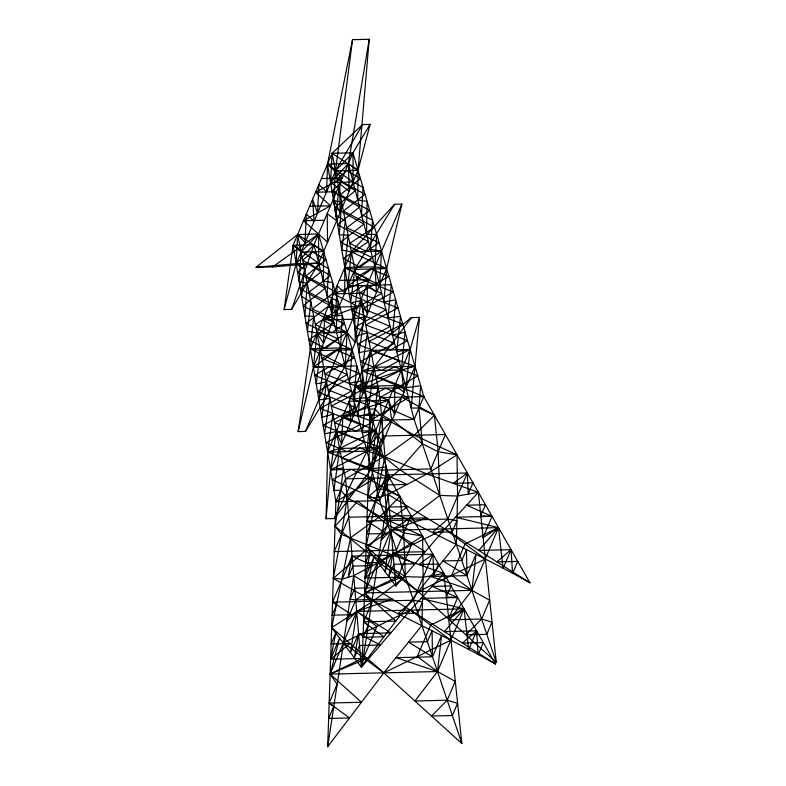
<?xml version="1.0" encoding="UTF-8"?>
<svg xmlns="http://www.w3.org/2000/svg" width="786" height="786" viewBox="0 0 786 786"><rect width="100%" height="100%" fill="white"/><g stroke="black" fill="none" stroke-linecap="round" stroke-linejoin="round"><path stroke-width="1.18" d="M394.533 204.272L354.84 269.372L350.644 302.757L360.971 300.645L356.225 336.162L367.308 332.94L362.022 370.933L363.093 393.118L355.419 386.496L394.808 385.562L394.543 414.576L388.549 400.32L355.419 386.496L353.582 415.548L349.161 401.253L388.549 400.32L391.988 420.608L382.291 415.077L342.902 416.01L341.507 444.011L336.31 431.583L324.539 433.803L329.806 398.463L318.89 399.907L323.567 366.62L313.408 367.082L298.149 431.602L305.489 431.426L345.182 366.335L386.614 268.615L401.872 204.105L394.533 204.272L351.401 251.854L310.342 348.699L298.149 431.602M369.224 39.3L348.395 163.596L349.161 191.234L339.739 184.012L340.102 212.613L333.46 198.799L336.624 220.817L327.192 213.596L327.556 242.196L318.536 234.002L301.087 252.021L299.161 281.732L307.198 283.166L304.889 316.031L313.712 316.404L310.342 348.699L320.413 350.556L347.117 332.331L316.974 333.038L313.408 367.082L345.182 366.335L347.117 332.331L335.995 330.552L338.088 301.264L327.055 295.742L328.607 268.655L318.674 263.133L272.722 266.896L256.03 267.289L297.648 234.503L305.027 242.736L306.304 214.087L314.095 221.347L312.582 199.3L317.573 213.144L318.851 184.504L326.632 191.764L327.507 164.097L348.395 163.596L358.043 170.297L357.728 199.968L367.072 201.363L366.522 234.189L376.71 234.533L374.902 266.798L376.533 292.402L367.239 284.866L367.386 313.958L361.01 299.564L364.409 320.983L354.771 314.253L355.272 342.549L347.117 332.331L322.515 319.981L358.033 306.56L333.578 293.885L369.44 279.678L344.759 267.515L348.139 235.211L339.316 234.837L341.615 201.973L333.588 200.538L335.514 170.827L352.531 39.693L369.224 39.3L358.043 170.297L318.674 263.133L291.616 309.409L284.129 309.586L293.08 245.281L332.075 153.309L362.572 124.561L370.068 124.385L358.043 170.297L335.514 170.827L327.507 164.097L352.531 39.693M326.092 518.74L327.595 452.117L332.881 414.134L321.798 417.356L326.554 381.839L316.218 383.941L320.413 350.556L352.197 349.809L349.505 383.155L361.265 381.014L358.072 416.492L370.628 413.24L366.983 451.184L334.197 518.544L326.092 518.74L330.552 469.851L336.31 431.583L375.688 430.649L382.477 443.039L382.291 415.077M411.363 317.613L370.727 350.389L364.979 388.657L377.86 386.741L375.148 409.084L369.479 445.023L375.924 453.208L426.916 473.948L478.36 492.311L444.817 528.939L395.82 586.032L366.099 546.408L407.374 520.037L439.816 495.455L438.136 451.734L434.432 415.234L418.967 408.042L411.186 408.062L419.478 317.426L411.363 317.613L374.048 367.288L330.552 469.851L343.433 467.925L340.721 490.268L347.157 497.676L379.903 516.461L422.603 536.062L423.153 577.229L421.905 625.46L383.814 672.836L327.693 746.7L335.877 501.714L293.08 245.281L313.968 244.79L323.616 251.481L323.311 281.152L332.645 282.557L332.095 315.382L342.283 315.717L340.476 347.982L305.489 431.426M419.478 317.426L410.115 349.456L374.048 367.288L368.388 409.074L375.148 409.084L381.583 416.482L414.33 435.267L457.02 454.868L457.58 496.035L456.332 544.266L418.231 591.642L362.12 665.506L370.294 420.52L327.507 164.097L353.101 181.939L363.034 187.461L361.481 214.558L372.505 220.08L370.422 249.368L381.534 251.137L401.872 204.105M284.129 309.586L296.145 263.664L297.648 234.503L318.536 234.002L389.394 477.79L495.544 664.042C442.341 633.781 385.592 610.25 333.313 578.349L341.497 534.401L347.157 497.676L367.484 478.31L400.005 496.418L403.719 532.918L405.389 576.639L372.957 601.231L331.672 627.601L361.393 667.226L410.4 610.123L443.943 573.495L392.499 555.142L341.497 534.401L335.052 526.217L340.721 490.268L333.962 490.268L339.621 448.472L375.688 430.649L371.523 468.878L334.197 518.544M437.507 671.558L441.545 635.481L432.506 656.801L396.006 657.666L437.507 671.558L455.202 681.374L447.205 700.238L431.494 716.026L452.382 715.535L457.55 703.342L447.205 700.238L414.91 701.004L437.507 671.558L464.094 608.855L421.139 598.401L457.639 597.537L448.6 618.847L464.094 608.855L468.633 649.698L476.621 630.844L444.326 631.61L464.094 608.855L356.706 611.4L346.705 621.264L355.744 599.954L373.664 587.781L354.761 588.233L350.075 599.276L355.744 599.954L392.243 599.089L356.706 611.4L330.12 674.103L337.145 684.174L329.147 703.038L349.515 717.972L328.636 718.473L333.804 706.28L329.147 703.038L361.452 702.271L330.12 674.103L339.65 637.898L330.611 659.218L367.121 658.354L330.12 674.103L437.507 671.558L417.307 656.516L430.6 625.165L464.094 608.855M471.924 590.365L475.972 554.297L466.933 575.607L430.433 576.472L471.924 590.365L489.619 600.19L481.631 619.044L465.921 634.833L486.799 634.341L491.977 622.148L481.631 619.044L449.337 619.81L471.924 590.365L498.511 527.661L455.556 517.208L492.065 516.343L483.026 537.653L498.511 527.661L503.05 568.514L511.047 549.65L478.753 550.426L498.511 527.661L391.133 530.216L381.131 540.08L390.17 518.76L408.091 506.597L389.188 507.039L384.501 518.082L390.17 518.76L426.67 517.895L391.133 530.216L364.547 592.919L371.572 602.99L363.574 621.844L383.941 636.788L363.063 637.279L368.231 625.086L363.574 621.844L395.869 621.078L364.547 592.919L374.077 556.714L365.038 578.024L401.538 577.16L364.547 592.919L471.924 590.365L451.724 575.332L465.017 543.971L498.511 527.661M356.706 611.4L350.576 652.508L358.573 633.644L390.868 632.877L356.706 611.4L376.907 626.442L363.613 657.794L330.12 674.103M391.133 530.216L385.002 571.314L393 552.46L425.295 551.693L391.133 530.216L411.324 545.248L398.03 576.6L364.547 592.919M327.693 746.7L353.7 575.637L392.499 555.142L422.603 536.062L403.719 532.918L387.911 524.96L357.787 501.193L335.052 526.217L365.313 550.858L405.389 576.639L423.153 577.229L443.943 573.495L461.844 743.517L383.814 672.836L331.672 627.601L350.527 537.771L379.903 516.461L400.005 496.418L384.541 489.226L376.759 489.246L380.591 447.499L336.31 431.583M362.12 665.506L388.127 494.453L426.916 473.948L457.02 454.868L438.136 451.734L422.328 443.766L392.204 419.999L369.479 445.023L399.74 469.674L439.816 495.455L457.58 496.035L478.36 492.311L496.271 662.323L418.231 591.642L366.099 546.408L384.944 456.578L414.33 435.267L434.432 415.234L401.901 397.127L381.583 416.482L375.924 453.208L367.74 497.165C420.009 529.066 476.758 552.597 529.97 582.848L423.811 396.606L352.963 152.818L370.068 124.385M291.616 309.409L313.968 244.79L352.963 152.818L332.075 153.309L330.572 182.48L338.884 188.041L336.025 215.158L345.3 220.719L341.851 250.046L351.401 251.854L381.534 251.137L379.609 285.141L347.834 285.898L351.401 251.854L386.614 268.615L383.932 301.962L395.682 299.82L392.499 335.308L405.055 332.046L401.4 369.99L404.053 392.145L394.808 385.562M256.03 267.289L296.145 263.664L335.514 170.827L362.572 124.561M361.393 667.226L345.575 478.831L383.342 456.99L360.106 447.991L341.488 457.983L389.394 477.79L379.687 500.672L335.877 501.714L345.575 478.831L297.648 234.503L323.616 251.481L301.087 252.021L293.08 245.281L318.674 263.133L318.536 234.002L303.484 220.748L330.503 205.785L315.579 192.226L342.264 178.058L327.507 164.097M395.82 586.032L380.002 397.647L417.769 375.806L394.523 366.797L375.905 376.799L423.811 396.606L414.114 419.478L370.294 420.52L380.002 397.647L332.075 153.309L358.043 170.297M388.549 400.32L342.902 416.01L375.688 430.649L362.287 432.909L366.08 397.598L353.602 399.082L356.854 365.834L345.182 366.335L310.342 348.699L340.476 347.982L352.197 349.809L316.974 333.038L307.424 331.23L310.873 301.912L301.608 296.351L304.467 269.225L296.145 263.664L313.968 244.79L379.687 500.672L461.844 743.517M335.514 170.827L352.963 152.818L353.101 181.939L330.572 182.48L348.395 163.596L414.114 419.478L496.271 662.323M272.722 266.896L318.536 234.002M316.974 333.038L323.488 343.305L324.638 314.97L332.635 321.739L330.867 300.281L335.612 314.714L337.106 285.583L344.759 293.149L344.759 267.515L354.84 269.372L386.614 268.615L374.902 266.798L347.834 285.898L357.994 285.436L353.307 318.723L364.232 317.269L358.966 352.619L370.727 350.389L410.115 349.456L405.949 387.685L364.979 388.657L401.4 369.99L415.008 366.315L371.523 468.878L330.552 469.851L366.983 451.184L380.591 447.499L339.621 448.472L327.595 452.117L370.727 350.389L415.008 366.315L374.048 367.288L362.022 370.933L405.949 387.685L420.648 385.72L418.967 408.042L422.328 443.766L399.74 469.674L367.74 497.165L376.71 497.951L388.127 494.453L444.817 528.939L529.97 582.848M370.294 420.52L408.504 397.647L385.464 388.176L366.649 398.64L414.114 419.478M335.877 501.714L374.087 478.841L351.037 469.36L332.223 479.833L379.687 500.672M355.419 386.496L401.4 369.99L362.022 370.933M321.376 178.55L342.264 178.058M315.579 192.226L336.457 191.735M309.615 206.286L330.503 205.785M303.484 220.748L324.372 220.257M296.145 263.664L318.674 263.133M374.902 266.798L344.759 267.515L379.609 285.141L391.271 284.64L388.019 317.898L400.506 316.404L396.714 351.725L410.115 349.456L366.983 451.184L327.595 452.117L371.523 468.878L386.231 466.913L384.541 489.226L387.911 524.96L365.313 550.858L333.313 578.349L342.293 579.144L353.7 575.637L410.4 610.123L495.544 664.042M339.306 280.396L369.44 279.678M333.578 293.885L363.712 293.168M327.9 307.277L358.033 306.56M322.515 319.981L352.649 319.263M380.002 397.647L423.811 396.606M345.575 478.831L389.394 477.79M342.902 416.01L351.018 421.581L349.161 401.253M358.573 633.644L354.398 657.705L359.566 645.512L380.453 645.021L358.573 633.644M393 552.46L388.824 576.521L393.992 564.328L414.87 563.827L393 552.46M352.059 556.095L348.129 577.356L352.904 566.087L372.662 565.625L352.059 556.095L332.517 602.194L351.843 614.711L332.085 615.183L336.86 603.923L332.517 602.194L413.387 600.268L422.514 601.889L417.739 613.149L397.981 613.62L413.387 600.268L432.929 554.179L352.059 556.095M386.486 474.911L382.546 496.163L387.321 484.903L407.089 484.431L386.486 474.911L366.944 521L386.27 533.527L366.512 533.989L371.287 522.729L366.944 521L447.814 519.084L456.941 520.696L452.166 531.955L432.408 532.427L447.814 519.084L467.356 472.985L386.486 474.911M335.809 632.936L330.611 659.218L350.025 643.528L331.122 643.98L335.809 632.936M370.226 551.743L365.038 578.024L384.452 562.334L365.549 562.786L370.226 551.743M354.84 269.372L313.408 367.082L340.476 347.982L381.534 251.137L354.84 269.372M348.797 517.198L334.207 551.605L396.419 550.121L411.009 515.724L348.797 517.198M383.214 436.004L368.634 470.411L430.846 468.937L445.436 434.53L383.214 436.004M438.559 564.053L433.784 575.323L432.929 554.179L418.8 564.525L438.559 564.053M472.985 482.869L468.21 494.129L467.356 472.985L453.217 483.341L472.985 482.869M432.084 630.647L427.397 641.69L408.494 642.142L432.506 656.801L432.084 630.647M451.036 585.943L446.35 596.987L457.639 597.537L432.133 586.395L451.036 585.943M466.501 549.463L461.824 560.497L442.921 560.949L466.933 575.607L466.501 549.463M485.463 504.759L480.777 515.793L492.065 516.343L466.55 505.202L485.463 504.759M483.311 642.575L478.143 654.767L476.621 630.844L462.433 643.076L483.311 642.575M517.738 561.391L512.57 573.583L511.047 549.65L496.85 561.882L517.738 561.391M341.841 182.214L332.026 191.195L359.556 207.062L337.616 224.668L368.428 241.587L343.266 258.545L359.831 267.152L372.603 257.847L340.544 242.255L363.918 224.039L334.777 207.651L355.331 190.634L341.841 182.214M307.414 263.398L297.599 272.378L325.129 288.256L303.19 305.852L334.001 322.781L308.839 339.729L325.404 348.345L338.176 339.031L306.127 323.439L329.491 305.233L300.35 288.845L320.914 271.828L307.414 263.398M346.773 170.562L337.145 179.129L364.999 194.23L343.394 211.031L374.558 227.125L349.731 243.306L366.473 251.491L379.058 242.609L346.685 227.783L369.695 210.402L340.22 194.82L360.45 178.579L346.773 170.562M312.356 251.756L302.718 260.323L330.572 275.414L308.977 292.215L340.132 308.318L315.304 324.5L332.046 332.684L344.632 323.803L312.258 308.977L335.278 291.596L305.793 276.004L326.023 259.763L312.356 251.756M363.721 285.524L349.21 294.131L385.936 309.763L354.732 327.251L394.562 343.344L360.46 361.58L381.711 370.461L399.003 360.666L357.561 344.229L390.21 326.406L351.951 310.568L381.721 293.355L363.721 285.524M329.295 366.708L314.783 375.315L351.509 390.947L320.305 408.435L360.135 424.538L326.033 442.764L347.294 451.655L364.586 441.85L323.144 425.413L355.783 407.6L317.524 391.752L347.294 374.549L329.295 366.708M370.727 268.989L356.372 277.212L393.432 292.068L362.562 308.77L402.737 324.068L368.978 341.478L390.426 349.927L407.531 340.564L365.736 324.952L398.04 307.935L359.448 292.873L388.893 276.436L370.727 268.989M336.3 350.183L321.955 358.406L359.005 373.262L328.145 389.964L368.31 405.262L334.561 422.671L355.999 431.111L373.104 421.758L331.319 406.136L363.623 389.119L325.021 374.067L354.466 357.63L336.3 350.183M444.817 528.939L377.84 561.568L418.231 591.642L485.217 559.013L444.817 528.939M410.4 610.123L343.413 642.752L383.814 672.836L450.8 640.207L410.4 610.123"/></g></svg>
